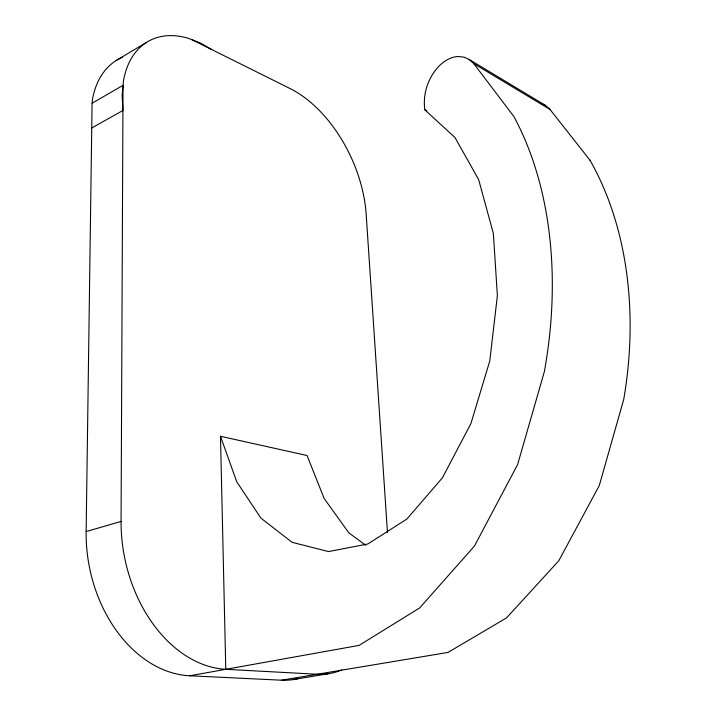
<?xml version="1.0" encoding="UTF-8"?>
<svg xmlns="http://www.w3.org/2000/svg" width="716" height="716" viewBox="0 0 716 716"><rect width="100%" height="100%" fill="white"/><g stroke="black" fill="none" stroke-linecap="round" stroke-linejoin="round"><path stroke-width="1.07" d="M341.72 669.934A122.749 81.391 78.2 0 1 317.197 674.257L225.782 669.308A130.688 93.349 78 0 1 121.067 521.445L123.036 85.32L92.087 103.229L86.144 531.567A127.878 93.957 78.6 0 0 189.731 675.779L281.558 680.2A120.27 82.161 78.7 0 0 298.008 678.607M92.087 103.229L92.471 99.363A102.236 67.098 61 0 1 122.651 57.155M116.117 60.556L146.565 42.351M91.737 127.994L122.919 110.47L122.132 95.407L123.385 81.391A104.267 66.355 61.4 0 1 188.729 38.431L200.274 42.996L211.685 49.529M86.144 531.567L121.067 521.445M189.731 675.779L359.065 645.402L419.63 607.965L474.448 546.048L517.605 464.586L544.375 371.55A355.798 241.981 -73.1 0 0 513.828 116.448L473.777 63.643L469.222 59.509L463.843 57.101L457.909 56.519A32.068 22.473 -61 0 0 439.803 65.308C428.356 76.818 422.503 93.724 424.848 109.834L455 137.57L478.637 179.555L493.369 233.532L497.378 295.699L489.771 360.98L470.904 423.586L442.399 477.832L406.948 518.993L367.863 543.972L328.555 551.571L292.092 542.325L260.91 518.124L236.71 481.734L220.483 436.286L307.057 455.51L324.133 498.47L348.871 532.892L365.867 545.35M281.558 680.2L447.992 652.428L506.489 617.917L558.766 560.798L599.283 485.546L623.734 399.376A332.851 240.845 -73.5 0 0 589.975 160.187M292.629 679.663L328.188 673.765M541.896 103.775L545.44 105.386L549.969 109.414L589.966 160.196M191.986 39.72L290.061 88.551A109.754 66.767 65 0 1 366.18 214.352L387.481 532.704M424.848 109.834L426.799 110.882M469.222 59.509L545.44 105.386M473.777 63.643L549.969 109.414M220.483 436.286L225.782 669.308"/></g></svg>
